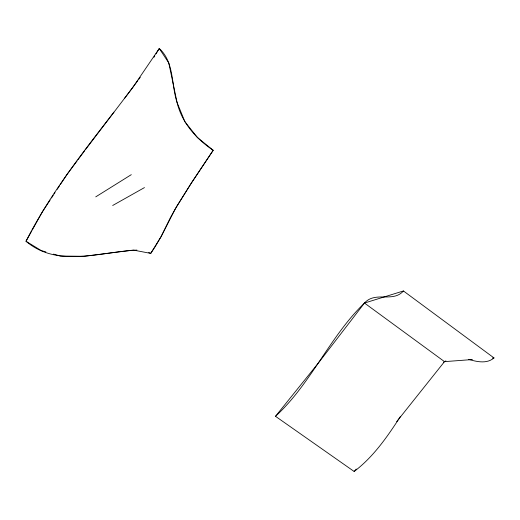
<?xml version="1.0" encoding="UTF-8"?>
<svg xmlns="http://www.w3.org/2000/svg" width="520" height="520" viewBox="0 0 520 520"><rect width="100%" height="100%" fill="white"/><g stroke="black" fill="none" stroke-linecap="round" stroke-linejoin="round"><path stroke-width="0.78" d="M31.415 231.543L26 241.267C57.895 268.249 100.139 251.758 136.935 250.094M32.188 230.152L42.634 211.406L50.134 200.025M153.959 57.245L154.772 55.9M156 53.885L159.269 48.509C174.363 62.134 171.158 84.708 177.086 102.564C181.883 122.798 196.274 138.951 213.194 150.293L191.003 183.599L175.455 208.566L161.298 236.256L150.728 253.396L133.374 250.081L83.948 256.302L60.398 256.048L53.521 254.092M400.406 416.513C387.406 436.657 373.484 456.853 354.159 471.49L275.502 416.306L318.611 362.719L364.488 303.05C375.213 290.856 392.977 303.017 403.435 290.966L494 357.935C486.707 364.188 476.716 361.699 468.416 359.34M51.461 198.016L53.229 195.344M54.106 194.006L54.99 192.667M57.194 189.319L59.404 185.972M60.288 184.633L66.905 174.59L77.077 160.921M137.898 80.516L124.495 98.416M138.84 79.228L140.244 77.298M78.046 159.62L84.831 150.508M85.8 149.208L132.645 87.666L159.269 48.509L168.779 62.927L177.086 102.564L184.886 121.693L197.405 137.488L213.194 150.293L192.225 181.721L176.969 205.985L170.508 217.451L160.875 237.049L155.149 246.727L150.728 253.396L148.688 252.486M113.919 112.158C82.062 153.335 49.66 194.649 26 241.267L41.282 250.601L45.87 251.908M445.9 360.887L444.496 361.634L396.701 421.623M354.159 471.49L356.259 469.027M275.502 416.306C311.246 383.513 329.7 336.512 364.488 303.05L403.435 290.966M443.372 362.375L444.496 361.634L472.44 359.548M95.745 196.859L131.294 174.668M112.691 205.484L144.45 187.597M492.401 358.053L494 357.935M364.488 303.05L444.496 361.634"/></g></svg>
